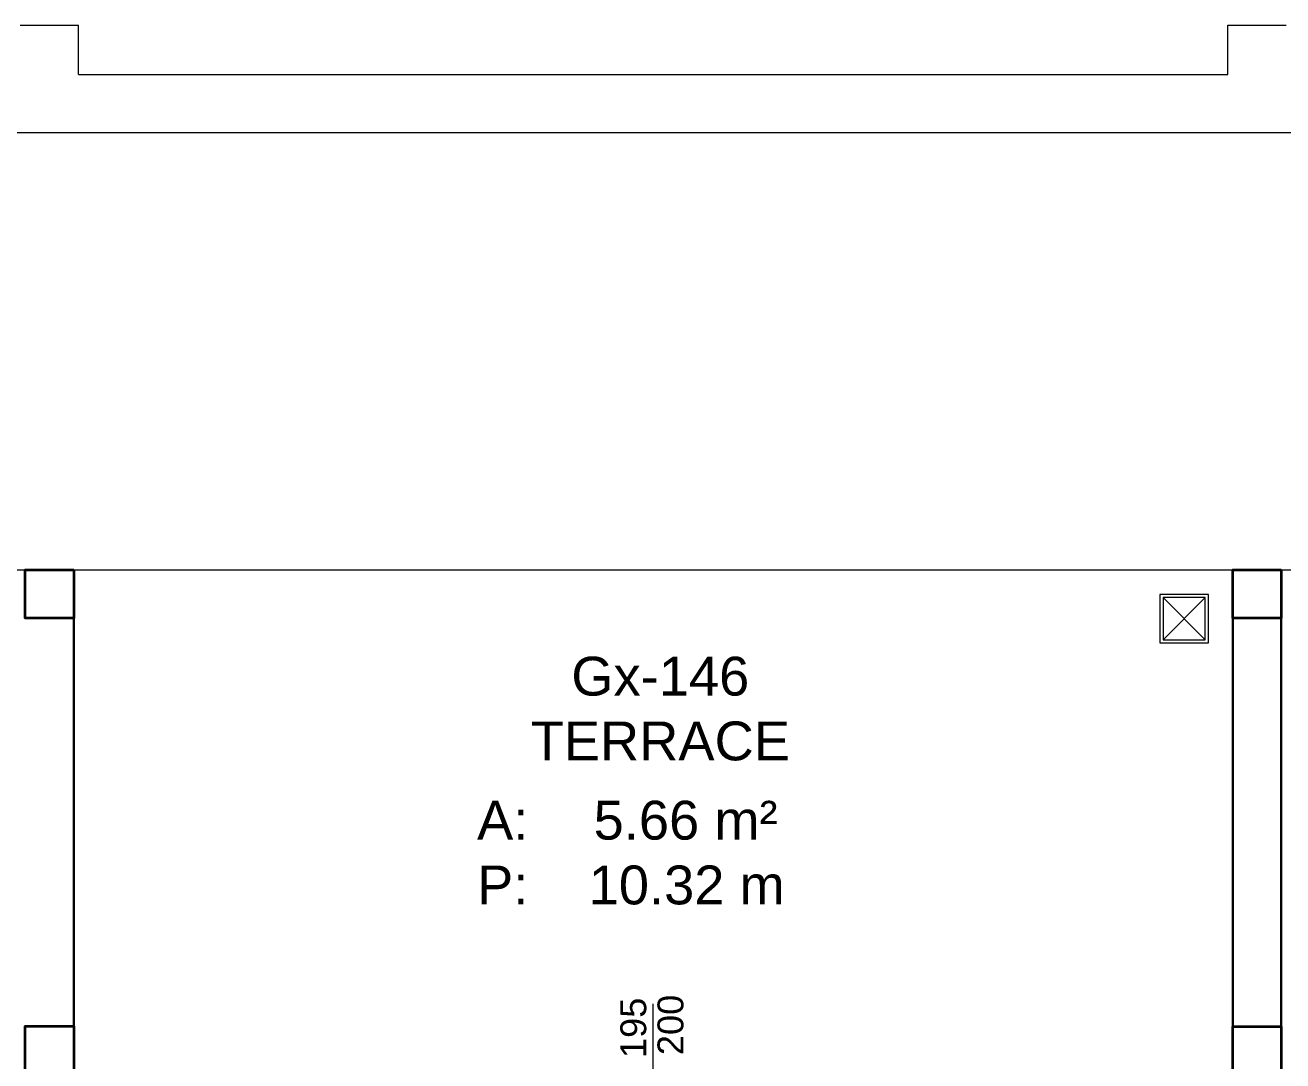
# Model space of a CAD drawing. Header units: centimetres. Extents: x 118932 to 154602, y -32682 to -23521.
# Drawn here: x 139786.2 to 140174.6, y -25240.6 to -24920.7 of the extents above; entities that cross this region are included whole.
import ezdxf

# ---------------------------------------------------------------- set-up
doc = ezdxf.new("R2010")
doc.units = ezdxf.units.CM
doc.header["$LTSCALE"] = 50
doc.header["$MEASUREMENT"] = 0
for name, color, linetype, lineweight, true_color in [('GEN_00_BL_Yazı', 7, 'Continuous', 0, 0x4f5250), ('GEN_00_BL_Ölçü Dış', 7, 'Continuous', 5, 0x766a5e), ('GEN_01_TA_Kolon', 7, 'Continuous', 35, 0xd05d28), ('GEN_02_TF_Islak Hacim', 7, 'Continuous', 5, 0x007cb0), ('GEN_02_TF_Pencere', 7, 'Continuous', 9, 0x6093ac), ('GEN_05_ML_Alçıpan_giydirme', 7, 'Continuous', 18, 0x7ebab5), ('GEN_06_GR_Orta', 7, 'Continuous', 20, 0x7a7b7a), ('KALACAK DUVARLAR', 7, 'Continuous', 30, 0x005387)]:
    doc.layers.add(name, color=color, linetype=linetype, lineweight=lineweight, true_color=true_color)
doc.styles.add('ARIAL', font='arial.ttf')

# ---------------------------------------------------------------- blocks, each defined once
blk = doc.blocks.new('LEVEL 0_E BLOK_GÖRÜNÜŞ')
at = {"layer": 'GEN_06_GR_Orta'}
for p, q in [((2043.18, 599.75, 0), (2061.18, 599.75, 0)), ((2061.18, 584.51, 0), (2061.18, 599.75, 0)), ((2416.18, 599.75, 0), (2434.18, 599.75, 0)), ((2416.18, 584.51, 0), (2416.18, 599.75, 0)), ((2061.18, 584.51, 0), (2416.18, 584.51, 0)), ((3947.34, 566.51, 0), (924.14, 566.51, 0)), ((1298.68, 431.51), (3178.68, 431.51))]:
    blk.add_line(p, q, dxfattribs=at)
blk = doc.blocks.new('LEVEL 0-1_D BLOK_KOLON')
at = {"layer": 'GEN_01_TA_Kolon'}
for points in [[(1009, 1974), (1009, 1959), (994, 1959), (994, 1974)], [(1382, 1974), (1382, 1959), (1367, 1959), (1367, 1974)], [(1009, 1793.48), (994, 1793.48), (994, 1832.98), (1009, 1832.98)], [(1382, 1793.5), (1367, 1793.5), (1367, 1832.93), (1382, 1832.93)]]:
    blk.add_lwpolyline(points, close=True, dxfattribs=at)
blk = doc.blocks.new('KALACAK DUVALAR LEVEL 0 D BLOK')
at = {"layer": 'KALACAK DUVARLAR'}
for p, q in [((-365.5, 1998.38, 0), (-365.5, 2124.41, 0)), ((-7.5, 1998.38, 0), (-7.5, 2124.41, 0)), ((7.5, 1998.38, 0), (7.5, 2124.41, 0))]:
    blk.add_line(p, q, dxfattribs=at)
blk = doc.blocks.new('P7_')
at = {"layer": 'GEN_02_TF_Pencere'}
blk.add_line((163386.22, -16188.83, 0), (163386.22, -16138.82, 0), dxfattribs=at)
at = {"layer": 'GEN_02_TF_Pencere', "lineweight": 30, "transparency": 33554687, "style": 'ARIAL'}
for s, p in [('200', (163395.53, -16154.7, 0)), ('195', (163384.06, -16155.59, 0))]:
    blk.add_text(s, height=8, rotation=90, dxfattribs=at).set_placement(p)
blk = doc.blocks.new('dograma level 0 d blok')
at = {"layer": 'GEN_05_ML_Alçıpan_giydirme', "color": 1}
blk.add_blockref('P7_', (-163386.25, 18146.1, 0), dxfattribs=at)
blk = doc.blocks.new('15X15 YER SÜZGECİ')
at = {"layer": 'GEN_02_TF_Islak Hacim'}
for p, q in [((79124.39, -32386.74), (79124.39, -32368.35)), ((79115.19, -32377.54), (79133.58, -32377.54))]:
    blk.add_line(p, q, dxfattribs=at)
for points in [[(79124.39, -32388.15), (79134.99, -32377.54), (79124.39, -32366.94), (79113.78, -32377.54)], [(79124.39, -32386.74), (79133.58, -32377.54), (79124.39, -32368.35), (79115.19, -32377.54)]]:
    blk.add_lwpolyline(points, close=True, dxfattribs=at)
blk = doc.blocks.new('level 0 süzgeçler')
at = {"rotation": 134.9999999999999}
blk.add_blockref('15X15 YER SÜZGECİ', (31922.93, -73787.69, 0), dxfattribs=at)
blk = doc.blocks.new('TEFRISLI MAHAL LEVEL 0 D BLOK')
at = {"layer": 'GEN_00_BL_Yazı', "transparency": 33554687, "insert": (600.51, 1370.5, 0), "char_height": 12, "width": 226.0759, "attachment_point": 1, "style": 'ARIAL'}
blk.add_mtext('\\pxqc;Gx-146\\PTERRACE', dxfattribs=at)
at = {"layer": 'GEN_00_BL_Yazı', "transparency": 33554687, "insert": (873.73, 1293.84, 0), "char_height": 12, "attachment_point": 9, "style": 'ARIAL'}
blk.add_mtext_dynamic_manual_height_columns('\\A1;\\pxi-3,l4,ql,t4;A:^I5.66 m²\\PP:    10.32 m', width=228.7768, gutter_width=8.33, heights=[129.13], dxfattribs=at)

msp = doc.modelspace()

# ---------------------------------------------------------------- block references
for name, p in [('LEVEL 0_E BLOK_GÖRÜNÜŞ', (137741.49, -25520.47, 0)), ('level 0 süzgeçler', (141276.24, -30160.12)), ('LEVEL 0-1_D BLOK_KOLON', (138792.17, -27062.94, 0)), ('KALACAK DUVALAR LEVEL 0 D BLOK', (140166.67, -27228.34, 0)), ('dograma level 0 d blok', (139980.2, -27230.27, 0))]:
    msp.add_blockref(name, p)
at = {"layer": 'GEN_00_BL_Ölçü Dış'}
msp.add_blockref('TEFRISLI MAHAL LEVEL 0 D BLOK', (139268.8, -26486.31), dxfattribs=at)

doc.saveas('drawing.dxf')
